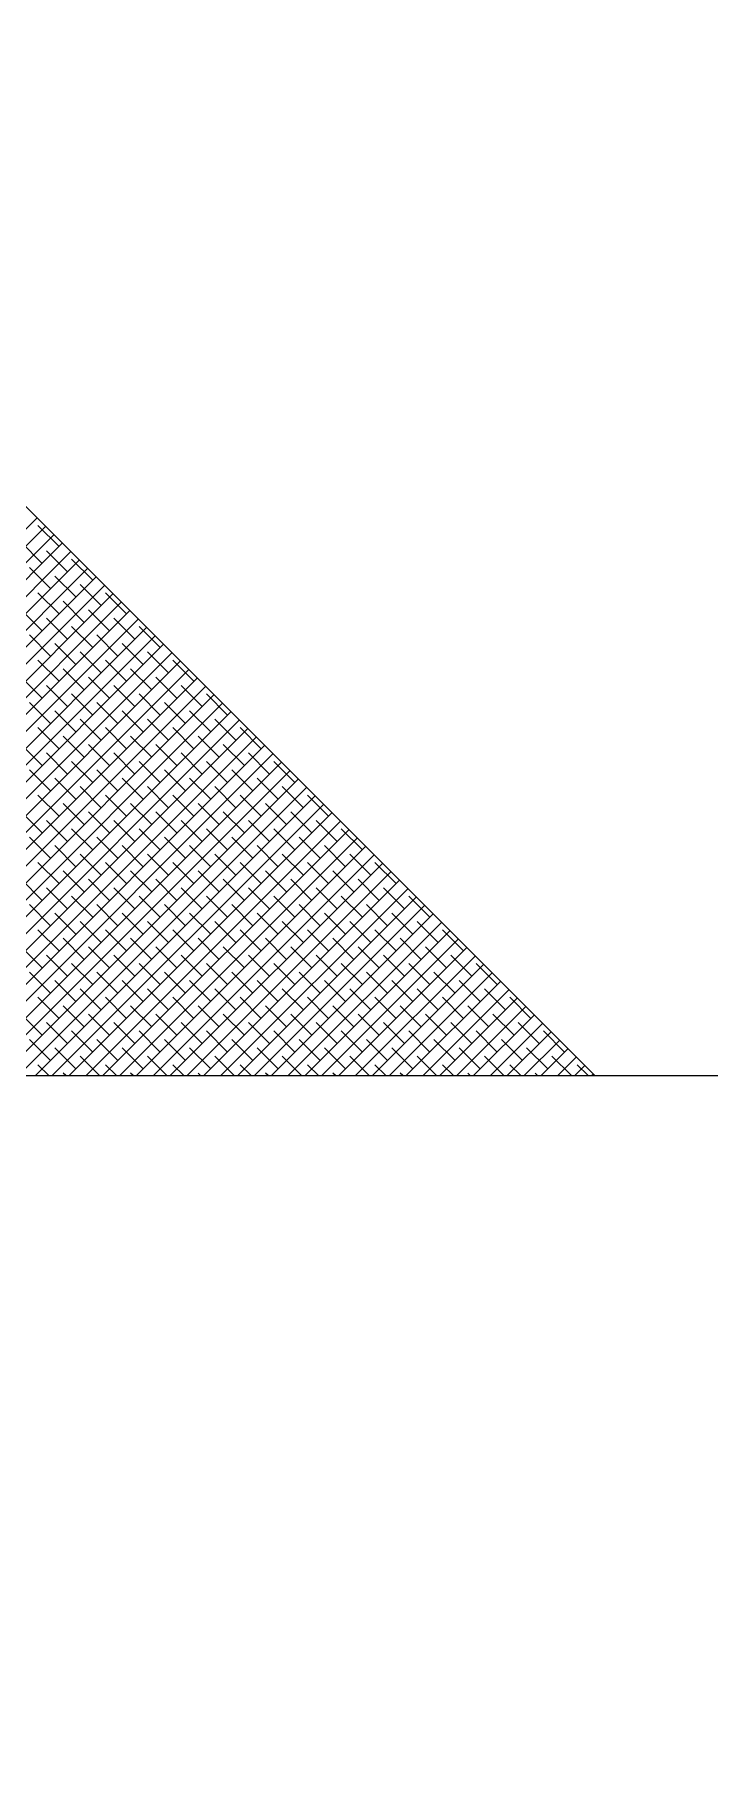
# Model space of a CAD drawing. Extents: x 34 to 831, y 17 to 546.
# Drawn here: x 149.491 to 150.199, y 53.743 to 55.557 of the extents above; entities that cross this region are included whole.
import ezdxf

# ---------------------------------------------------------------- set-up
doc = ezdxf.new("R2010")
doc.units = 0
doc.header["$LTSCALE"] = 8
doc.layers.get('0').update_dxf_attribs({"color": 2, "linetype": 'CONTINUOUS'})
doc.layers.add('DIM', color=2, linetype='CONTINUOUS')
doc.layers.add('OT', color=1, linetype='CONTINUOUS')

msp = doc.modelspace()

# ---------------------------------------------------------------- hatches: boundary and pattern name
at = {"layer": 'DIM'}
h = msp.add_hatch(dxfattribs=at)
h.set_pattern_fill('ANSI31', color=256, angle=90, style=0)
h.set_pattern_definition([(135, (-0.3992, -5.7), (-2.245064, -2.245064), [])])
h.paths.add_polyline_path([(152.3294, 40.7154), (152.3294, 54.4654), (136.3279, 54.4654), (136.3279, 40.7154), (133.8288, 40.7154), (133.8288, 25.337), (141.8836, 25.337), (143.3836, 27.837), (143.3836, 22.837), (144.8836, 25.337), (154.8959, 25.337), (154.8959, 40.7154)])

# ---------------------------------------------------------------- linework, layer by layer
for p, q in [((148.9086, 54.4654), (149.4936, 55.0505)), ((148.9263, 54.4654), (149.5024, 55.0416)), ((149.5167, 55.0205), (149.4946, 55.0426)), ((148.9439, 54.4654), (149.5113, 55.0328)), ((148.9616, 54.4654), (149.5201, 55.0239)), ((149.499, 55.0028), (149.4769, 55.0249)), ((148.9793, 54.4654), (149.529, 55.0151)), ((148.997, 54.4654), (149.5378, 55.0063)), ((149.5078, 54.9763), (149.4857, 54.9984)), ((149.5255, 54.994), (149.5034, 55.0161)), ((149.552, 54.9851), (149.5299, 55.0072)), ((149.0146, 54.4654), (149.5466, 54.9974)), ((149.0323, 54.4654), (149.5555, 54.9886)), ((149.5344, 54.9675), (149.5123, 54.9895)), ((149.5609, 54.9586), (149.5388, 54.9807)), ((149.05, 54.4654), (149.5643, 54.9797)), ((149.0677, 54.4654), (149.5732, 54.9709)), ((149.0854, 54.4654), (149.582, 54.9621)), ((149.5167, 54.9498), (149.4946, 54.9719)), ((149.5432, 54.9409), (149.5211, 54.963)), ((149.5874, 54.9498), (149.5653, 54.9719)), ((149.103, 54.4654), (149.5908, 54.9532)), ((149.1207, 54.4654), (149.5997, 54.9444)), ((149.499, 54.9321), (149.4769, 54.9542)), ((149.5255, 54.9233), (149.5034, 54.9454)), ((149.5697, 54.9321), (149.5476, 54.9542)), ((149.5962, 54.9233), (149.5741, 54.9454)), ((149.1384, 54.4654), (149.6085, 54.9355)), ((149.1561, 54.4654), (149.6174, 54.9267)), ((149.5078, 54.9056), (149.4857, 54.9277)), ((149.552, 54.9144), (149.5299, 54.9365)), ((149.5785, 54.9056), (149.5564, 54.9277)), ((149.6227, 54.9144), (149.6006, 54.9365)), ((149.1737, 54.4654), (149.6262, 54.9179)), ((149.1914, 54.4654), (149.635, 54.909)), ((149.5344, 54.8967), (149.5123, 54.9188)), ((149.5609, 54.8879), (149.5388, 54.91)), ((149.6051, 54.8967), (149.583, 54.9188)), ((149.6316, 54.8879), (149.6095, 54.91)), ((149.2091, 54.4654), (149.6439, 54.9002)), ((149.2268, 54.4654), (149.6527, 54.8914)), ((149.5167, 54.8791), (149.4946, 54.9012)), ((149.5432, 54.8702), (149.5211, 54.8923)), ((149.5874, 54.8791), (149.5653, 54.9012)), ((149.6139, 54.8702), (149.5918, 54.8923)), ((149.6581, 54.8791), (149.636, 54.9012)), ((149.2445, 54.4654), (149.6615, 54.8825)), ((149.2621, 54.4654), (149.6704, 54.8737)), ((149.499, 54.8614), (149.4769, 54.8835)), ((149.5255, 54.8525), (149.5034, 54.8746)), ((149.5697, 54.8614), (149.5476, 54.8835)), ((149.5962, 54.8525), (149.5741, 54.8746)), ((149.6404, 54.8614), (149.6183, 54.8835)), ((149.6669, 54.8525), (149.6448, 54.8746)), ((149.2798, 54.4654), (149.6792, 54.8648)), ((149.2975, 54.4654), (149.6881, 54.856)), ((149.5078, 54.8349), (149.4857, 54.857)), ((149.552, 54.8437), (149.5299, 54.8658)), ((149.5785, 54.8349), (149.5564, 54.857)), ((149.6227, 54.8437), (149.6006, 54.8658)), ((149.6493, 54.8349), (149.6272, 54.857)), ((149.6935, 54.8437), (149.6714, 54.8658)), ((149.3152, 54.4654), (149.6969, 54.8472)), ((149.3328, 54.4654), (149.7057, 54.8383)), ((149.5344, 54.826), (149.5123, 54.8481)), ((149.5609, 54.8172), (149.5388, 54.8393)), ((149.6051, 54.826), (149.583, 54.8481)), ((149.6316, 54.8172), (149.6095, 54.8393)), ((149.6758, 54.826), (149.6537, 54.8481)), ((149.7023, 54.8172), (149.6802, 54.8393)), ((149.3505, 54.4654), (149.7146, 54.8295)), ((149.3682, 54.4654), (149.7234, 54.8206)), ((149.5167, 54.8084), (149.4946, 54.8305)), ((149.5432, 54.7995), (149.5211, 54.8216)), ((149.5874, 54.8084), (149.5653, 54.8305)), ((149.6139, 54.7995), (149.5918, 54.8216)), ((149.6581, 54.8084), (149.636, 54.8305)), ((149.6846, 54.7995), (149.6625, 54.8216)), ((149.7288, 54.8084), (149.7067, 54.8305)), ((149.3859, 54.4654), (149.7323, 54.8118)), ((149.4036, 54.4654), (149.7411, 54.803)), ((149.499, 54.7907), (149.4769, 54.8128)), ((149.5255, 54.7818), (149.5034, 54.8039)), ((149.5697, 54.7907), (149.5476, 54.8128)), ((149.5962, 54.7818), (149.5741, 54.8039)), ((149.6404, 54.7907), (149.6183, 54.8128)), ((149.6669, 54.7818), (149.6448, 54.8039)), ((149.7111, 54.7907), (149.689, 54.8128)), ((149.7376, 54.7818), (149.7155, 54.8039)), ((149.4212, 54.4654), (149.7499, 54.7941)), ((149.4389, 54.4654), (149.7588, 54.7853)), ((149.5078, 54.7642), (149.4857, 54.7863)), ((149.552, 54.773), (149.5299, 54.7951)), ((149.5785, 54.7642), (149.5564, 54.7863)), ((149.6227, 54.773), (149.6006, 54.7951)), ((149.6493, 54.7642), (149.6272, 54.7863)), ((149.6935, 54.773), (149.6714, 54.7951)), ((149.72, 54.7642), (149.6979, 54.7863)), ((149.7642, 54.773), (149.7421, 54.7951)), ((149.4566, 54.4654), (149.7676, 54.7764)), ((149.4743, 54.4654), (149.7764, 54.7676)), ((149.5344, 54.7553), (149.5123, 54.7774)), ((149.5609, 54.7465), (149.5388, 54.7686)), ((149.6051, 54.7553), (149.583, 54.7774)), ((149.6316, 54.7465), (149.6095, 54.7686)), ((149.6758, 54.7553), (149.6537, 54.7774)), ((149.7023, 54.7465), (149.6802, 54.7686)), ((149.7465, 54.7553), (149.7244, 54.7774)), ((149.773, 54.7465), (149.7509, 54.7686)), ((149.4919, 54.4654), (149.7853, 54.7588)), ((149.5167, 54.7376), (149.4946, 54.7597)), ((149.5096, 54.4654), (149.7941, 54.7499)), ((149.5432, 54.7288), (149.5211, 54.7509)), ((149.5874, 54.7376), (149.5653, 54.7597)), ((149.6139, 54.7288), (149.5918, 54.7509)), ((149.6581, 54.7376), (149.636, 54.7597)), ((149.6846, 54.7288), (149.6625, 54.7509)), ((149.7288, 54.7376), (149.7067, 54.7597)), ((149.7553, 54.7288), (149.7332, 54.7509)), ((149.7995, 54.7376), (149.7774, 54.7597)), ((149.499, 54.72), (149.4769, 54.7421)), ((149.5255, 54.7111), (149.5034, 54.7332)), ((149.5273, 54.4654), (149.803, 54.7411)), ((149.545, 54.4654), (149.8118, 54.7323)), ((149.5697, 54.72), (149.5476, 54.7421)), ((149.5962, 54.7111), (149.5741, 54.7332)), ((149.6404, 54.72), (149.6183, 54.7421)), ((149.6669, 54.7111), (149.6448, 54.7332)), ((149.7111, 54.72), (149.689, 54.7421)), ((149.7376, 54.7111), (149.7155, 54.7332)), ((149.7818, 54.72), (149.7597, 54.7421)), ((149.8084, 54.7111), (149.7863, 54.7332)), ((149.5078, 54.6934), (149.4857, 54.7155)), ((149.552, 54.7023), (149.5299, 54.7244)), ((149.5785, 54.6934), (149.5564, 54.7155)), ((149.5627, 54.4654), (149.8206, 54.7234)), ((149.5803, 54.4654), (149.8295, 54.7146)), ((149.6227, 54.7023), (149.6006, 54.7244)), ((149.6493, 54.6934), (149.6272, 54.7155)), ((149.6935, 54.7023), (149.6714, 54.7244)), ((149.72, 54.6934), (149.6979, 54.7155)), ((149.7642, 54.7023), (149.7421, 54.7244)), ((149.7907, 54.6934), (149.7686, 54.7155)), ((149.8349, 54.7023), (149.8128, 54.7244)), ((149.5344, 54.6846), (149.5123, 54.7067)), ((149.5609, 54.6758), (149.5388, 54.6979)), ((149.6051, 54.6846), (149.583, 54.7067)), ((149.598, 54.4654), (149.8383, 54.7057)), ((149.6316, 54.6758), (149.6095, 54.6979)), ((149.6157, 54.4654), (149.8472, 54.6969)), ((149.6758, 54.6846), (149.6537, 54.7067)), ((149.7023, 54.6758), (149.6802, 54.6979)), ((149.7465, 54.6846), (149.7244, 54.7067)), ((149.773, 54.6758), (149.7509, 54.6979)), ((149.8172, 54.6846), (149.7951, 54.7067)), ((149.8437, 54.6758), (149.8216, 54.6979)), ((149.5167, 54.6669), (149.4946, 54.689)), ((149.5432, 54.6581), (149.5211, 54.6802)), ((149.5874, 54.6669), (149.5653, 54.689)), ((149.6139, 54.6581), (149.5918, 54.6802)), ((149.6334, 54.4654), (149.856, 54.6881)), ((149.6581, 54.6669), (149.636, 54.689)), ((149.651, 54.4654), (149.8648, 54.6792)), ((149.6846, 54.6581), (149.6625, 54.6802)), ((149.7288, 54.6669), (149.7067, 54.689)), ((149.7553, 54.6581), (149.7332, 54.6802)), ((149.7995, 54.6669), (149.7774, 54.689)), ((149.826, 54.6581), (149.8039, 54.6802)), ((149.8702, 54.6669), (149.8481, 54.689)), ((149.499, 54.6493), (149.4769, 54.6714)), ((149.5255, 54.6404), (149.5034, 54.6625)), ((149.552, 54.6316), (149.5299, 54.6537)), ((149.5697, 54.6493), (149.5476, 54.6714)), ((149.5962, 54.6404), (149.5741, 54.6625)), ((149.6227, 54.6316), (149.6006, 54.6537)), ((149.6404, 54.6493), (149.6183, 54.6714)), ((149.6669, 54.6404), (149.6448, 54.6625)), ((149.6687, 54.4654), (149.8737, 54.6704)), ((149.6935, 54.6316), (149.6714, 54.6537)), ((149.6864, 54.4654), (149.8825, 54.6615)), ((149.7111, 54.6493), (149.689, 54.6714)), ((149.7376, 54.6404), (149.7155, 54.6625)), ((149.7642, 54.6316), (149.7421, 54.6537)), ((149.7818, 54.6493), (149.7597, 54.6714)), ((149.8084, 54.6404), (149.7863, 54.6625)), ((149.8349, 54.6316), (149.8128, 54.6537)), ((149.8525, 54.6493), (149.8305, 54.6714)), ((149.8791, 54.6404), (149.857, 54.6625)), ((149.9056, 54.6316), (149.8835, 54.6537)), ((149.5078, 54.6227), (149.4857, 54.6448)), ((149.5344, 54.6139), (149.5123, 54.636)), ((149.5785, 54.6227), (149.5564, 54.6448)), ((149.6051, 54.6139), (149.583, 54.636)), ((149.6493, 54.6227), (149.6272, 54.6448)), ((149.6758, 54.6139), (149.6537, 54.636)), ((149.72, 54.6227), (149.6979, 54.6448)), ((149.7041, 54.4654), (149.8914, 54.6527)), ((149.7218, 54.4654), (149.9002, 54.6439)), ((149.7465, 54.6139), (149.7244, 54.636)), ((149.7907, 54.6227), (149.7686, 54.6448)), ((149.8172, 54.6139), (149.7951, 54.636)), ((149.8614, 54.6227), (149.8393, 54.6448)), ((149.8879, 54.6139), (149.8658, 54.636)), ((149.5167, 54.5962), (149.4946, 54.6183)), ((149.5609, 54.6051), (149.5388, 54.6272)), ((149.5874, 54.5962), (149.5653, 54.6183)), ((149.6316, 54.6051), (149.6095, 54.6272)), ((149.6581, 54.5962), (149.636, 54.6183)), ((149.7023, 54.6051), (149.6802, 54.6272)), ((149.7288, 54.5962), (149.7067, 54.6183)), ((149.7394, 54.4654), (149.909, 54.635)), ((149.773, 54.6051), (149.7509, 54.6272)), ((149.7571, 54.4654), (149.9179, 54.6262)), ((149.7748, 54.4654), (149.9267, 54.6173)), ((149.7995, 54.5962), (149.7774, 54.6183)), ((149.8437, 54.6051), (149.8216, 54.6272)), ((149.8702, 54.5962), (149.8481, 54.6183)), ((149.9144, 54.6051), (149.8923, 54.6272)), ((149.9409, 54.5962), (149.9188, 54.6183)), ((149.499, 54.5785), (149.4769, 54.6006)), ((149.5432, 54.5874), (149.5211, 54.6095)), ((149.5697, 54.5785), (149.5476, 54.6006)), ((149.6139, 54.5874), (149.5918, 54.6095)), ((149.6404, 54.5785), (149.6183, 54.6006)), ((149.6846, 54.5874), (149.6625, 54.6095)), ((149.7111, 54.5785), (149.689, 54.6006)), ((149.7553, 54.5874), (149.7332, 54.6095)), ((149.7818, 54.5785), (149.7597, 54.6006)), ((149.7925, 54.4654), (149.9355, 54.6085)), ((149.826, 54.5874), (149.8039, 54.6095)), ((149.8101, 54.4654), (149.9444, 54.5997)), ((149.8525, 54.5785), (149.8305, 54.6006)), ((149.8967, 54.5874), (149.8746, 54.6095)), ((149.9233, 54.5785), (149.9012, 54.6006)), ((149.5255, 54.5697), (149.5034, 54.5918)), ((149.552, 54.5609), (149.5299, 54.583)), ((149.5962, 54.5697), (149.5741, 54.5918)), ((149.6227, 54.5609), (149.6006, 54.583)), ((149.6669, 54.5697), (149.6448, 54.5918)), ((149.6935, 54.5609), (149.6714, 54.583)), ((149.7376, 54.5697), (149.7155, 54.5918)), ((149.7642, 54.5609), (149.7421, 54.583)), ((149.8084, 54.5697), (149.7863, 54.5918)), ((149.8349, 54.5609), (149.8128, 54.583)), ((149.8278, 54.4654), (149.9532, 54.5908)), ((149.8455, 54.4654), (149.9621, 54.582)), ((149.8791, 54.5697), (149.857, 54.5918)), ((149.9056, 54.5609), (149.8835, 54.583)), ((149.9498, 54.5697), (149.9277, 54.5918)), ((149.9763, 54.5609), (149.9542, 54.583)), ((149.5078, 54.552), (149.4857, 54.5741)), ((149.5344, 54.5432), (149.5123, 54.5653)), ((149.5785, 54.552), (149.5564, 54.5741)), ((149.6051, 54.5432), (149.583, 54.5653)), ((149.6493, 54.552), (149.6272, 54.5741)), ((149.6758, 54.5432), (149.6537, 54.5653)), ((149.72, 54.552), (149.6979, 54.5741)), ((149.7465, 54.5432), (149.7244, 54.5653)), ((149.7907, 54.552), (149.7686, 54.5741)), ((149.8172, 54.5432), (149.7951, 54.5653)), ((149.8614, 54.552), (149.8393, 54.5741)), ((149.8632, 54.4654), (149.9709, 54.5732)), ((149.8879, 54.5432), (149.8658, 54.5653)), ((149.8809, 54.4654), (149.9797, 54.5643)), ((149.9321, 54.552), (149.91, 54.5741)), ((149.9586, 54.5432), (149.9365, 54.5653)), ((149.5167, 54.5255), (149.4946, 54.5476)), ((149.5609, 54.5343), (149.5388, 54.5564)), ((149.5874, 54.5255), (149.5653, 54.5476)), ((149.6316, 54.5343), (149.6095, 54.5564)), ((149.6581, 54.5255), (149.636, 54.5476)), ((149.7023, 54.5343), (149.6802, 54.5564)), ((149.7288, 54.5255), (149.7067, 54.5476)), ((149.773, 54.5343), (149.7509, 54.5564)), ((149.7995, 54.5255), (149.7774, 54.5476)), ((149.8437, 54.5343), (149.8216, 54.5564)), ((149.8702, 54.5255), (149.8481, 54.5476)), ((149.9144, 54.5343), (149.8923, 54.5564)), ((149.8985, 54.4654), (149.9886, 54.5555)), ((149.9162, 54.4654), (149.9974, 54.5466)), ((149.9409, 54.5255), (149.9188, 54.5476)), ((149.9851, 54.5343), (149.963, 54.5564)), ((150.0116, 54.5255), (149.9896, 54.5476)), ((149.499, 54.5078), (149.4769, 54.5299)), ((149.5432, 54.5167), (149.5211, 54.5388)), ((149.5697, 54.5078), (149.5476, 54.5299)), ((149.6139, 54.5167), (149.5918, 54.5388)), ((149.6404, 54.5078), (149.6183, 54.5299)), ((149.6846, 54.5167), (149.6625, 54.5388)), ((149.7111, 54.5078), (149.689, 54.5299)), ((149.7553, 54.5167), (149.7332, 54.5388)), ((149.7818, 54.5078), (149.7597, 54.5299)), ((149.826, 54.5167), (149.8039, 54.5388)), ((149.8525, 54.5078), (149.8305, 54.5299)), ((149.8967, 54.5167), (149.8746, 54.5388)), ((149.9233, 54.5078), (149.9012, 54.5299)), ((149.9339, 54.4654), (150.0063, 54.5378)), ((149.9675, 54.5167), (149.9454, 54.5388)), ((149.9516, 54.4654), (150.0151, 54.529)), ((149.994, 54.5078), (149.9719, 54.5299)), ((149.5255, 54.499), (149.5034, 54.5211)), ((149.552, 54.4902), (149.5299, 54.5123)), ((149.5962, 54.499), (149.5741, 54.5211)), ((149.6227, 54.4902), (149.6006, 54.5123)), ((149.6669, 54.499), (149.6448, 54.5211)), ((149.6935, 54.4902), (149.6714, 54.5123)), ((149.7376, 54.499), (149.7155, 54.5211)), ((149.7642, 54.4902), (149.7421, 54.5123)), ((149.8084, 54.499), (149.7863, 54.5211)), ((149.8349, 54.4902), (149.8128, 54.5123)), ((149.8791, 54.499), (149.857, 54.5211)), ((149.9056, 54.4902), (149.8835, 54.5123)), ((149.9498, 54.499), (149.9277, 54.5211)), ((149.9763, 54.4902), (149.9542, 54.5123)), ((149.9692, 54.4654), (150.0239, 54.5201)), ((149.9869, 54.4654), (150.0328, 54.5113)), ((150.0205, 54.499), (149.9984, 54.5211)), ((150.047, 54.4902), (150.0249, 54.5123)), ((149.5078, 54.4813), (149.4857, 54.5034)), ((149.5344, 54.4725), (149.5123, 54.4946)), ((149.5785, 54.4813), (149.5564, 54.5034)), ((149.6051, 54.4725), (149.583, 54.4946)), ((149.6493, 54.4813), (149.6272, 54.5034)), ((149.6758, 54.4725), (149.6537, 54.4946)), ((149.72, 54.4813), (149.6979, 54.5034)), ((149.7465, 54.4725), (149.7244, 54.4946)), ((149.7907, 54.4813), (149.7686, 54.5034)), ((149.8172, 54.4725), (149.7951, 54.4946)), ((149.8614, 54.4813), (149.8393, 54.5034)), ((149.8879, 54.4725), (149.8658, 54.4946)), ((149.9321, 54.4813), (149.91, 54.5034)), ((149.9586, 54.4725), (149.9365, 54.4946)), ((150.0028, 54.4813), (149.9807, 54.5034)), ((150.0046, 54.4654), (150.0416, 54.5024)), ((150.0293, 54.4725), (150.0072, 54.4946)), ((150.0223, 54.4654), (150.0505, 54.4936)), ((149.5061, 54.4654), (149.4946, 54.4769)), ((149.5591, 54.4654), (149.5388, 54.4857)), ((149.5768, 54.4654), (149.5653, 54.4769)), ((149.6298, 54.4654), (149.6095, 54.4857)), ((149.6475, 54.4654), (149.636, 54.4769)), ((149.7005, 54.4654), (149.6802, 54.4857)), ((149.7182, 54.4654), (149.7067, 54.4769)), ((149.7712, 54.4654), (149.7509, 54.4857)), ((149.7889, 54.4654), (149.7774, 54.4769)), ((149.8419, 54.4654), (149.8216, 54.4857)), ((149.8596, 54.4654), (149.8481, 54.4769)), ((149.9126, 54.4654), (149.8923, 54.4857)), ((149.9303, 54.4654), (149.9188, 54.4769)), ((149.9833, 54.4654), (149.963, 54.4857)), ((150.001, 54.4654), (149.9896, 54.4769)), ((150.0541, 54.4654), (150.0337, 54.4857)), ((150.0399, 54.4654), (150.0593, 54.4848)), ((150.0576, 54.4654), (150.0681, 54.4759)), ((150.0717, 54.4654), (150.0603, 54.4769)), ((149.5237, 54.4654), (149.5211, 54.4681)), ((149.5944, 54.4654), (149.5918, 54.4681)), ((149.6651, 54.4654), (149.6625, 54.4681)), ((149.7359, 54.4654), (149.7332, 54.4681)), ((149.8066, 54.4654), (149.8039, 54.4681)), ((149.8773, 54.4654), (149.8746, 54.4681)), ((149.948, 54.4654), (149.9454, 54.4681)), ((150.0187, 54.4654), (150.0161, 54.4681)), ((150.0753, 54.4654), (150.077, 54.4671))]:
    msp.add_line(p, q)
at = {"layer": 'OT'}
for p, q in [((148.0786, 56.4654), (150.0786, 54.4654)), ((136.3279, 54.4654), (152.3294, 54.4654))]:
    msp.add_line(p, q, dxfattribs=at)

doc.saveas('drawing.dxf')
